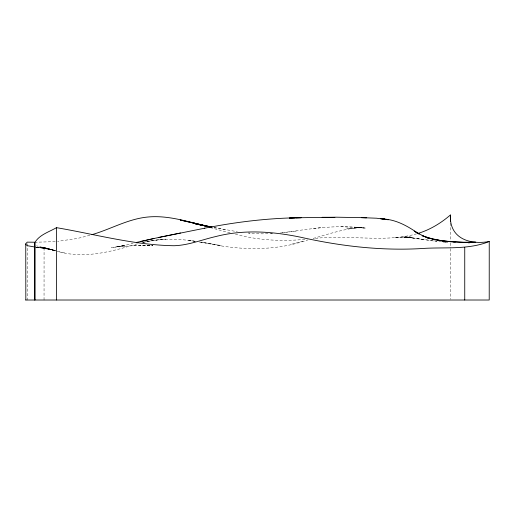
<?xml version="1.0" encoding="UTF-8"?>
<svg xmlns="http://www.w3.org/2000/svg" width="515" height="515" viewBox="0 0 515 515"><rect width="100%" height="100%" fill="white"/><g stroke="black" fill="none" stroke-linecap="round" stroke-linejoin="round"><path stroke-width="0.39" stroke-dasharray="2.58 1.93" d="M44.045 300.013L44.071 247.425L39.597 246.827L36.636 245.771M416.732 233.829C382.98 243.228 347.754 234.003 313.423 238.651M89.861 235.291L77.559 238.439L57.603 241.361M199.196 241.992L221.302 245.584L203.515 242.52C237.924 250.367 274.321 251.706 308.022 239.868M313.217 238.4C328.847 234.01 344.406 228.712 360.687 227.398L354.822 227.984L362.534 227.739L357.828 227.682L365.708 228.068L354.166 227.373L365.708 228.068M291.818 244.155L304.314 240.917M137.396 243.801C111.742 251.597 84.331 259.206 57.648 251.391M122.248 245.81L133.057 243.267M142.726 242.43L156.303 240.016L165.566 239.115L149.852 241.026L142.661 242.391M116.435 246.949L124.926 245.314L116.435 246.949L123.285 245.552M142.797 242.43C159.998 238.355 177.958 238.477 195.34 241.342M340.981 226.69L362.322 227.881C334.847 224.373 307.474 229.342 280.327 233.038L296.55 231.055M118.147 246.601L111.33 247.644L126.857 245.777M313.448 228.506L322.654 227.476M360.687 227.398L346.833 228.885L352.833 228.267M270.781 233.804L272.371 233.681M272.525 233.675L261.897 233.849L248.455 233.005M120.137 246.453L133.952 245.7L152.916 245.449L139.784 245.552M304.925 239.34C281.692 241.612 258.105 240.28 235.497 234.267M55.247 241.625L35.78 242.224M402.833 237.087L394.484 237.351L410.358 236.919L402.833 237.087L411.498 237.331L403.786 237.067L412.734 237.718L404.822 237.061L424.836 239.707L406.934 237.055L415.199 238.291M133.952 245.7L152.53 245.513M453.316 242.694L455.672 242.816M443.138 242.031L447.091 242.353M453.335 242.687L455.678 242.81M445.533 242.269L447.825 242.411M35.889 247.149L44.071 247.425L55.729 250.805L43.962 247.425L55.317 250.612L42.385 247.419L55.317 250.612M416.538 238.497L442.34 241.953M36.288 247.226L46.974 248.346L36.037 247.181M248.397 232.999L249.987 233.179M426.426 240.016L436.765 241.406M36.275 247.297L51.545 249.678L39.501 247.348L53.721 250.213M200.799 242.102L203.914 242.533L200.818 242.082M195.404 241.284L187.66 240.151L195.352 241.374M214.105 227.591L237.286 231.699M213.847 227.514L225.66 229.761M39.597 246.827L56.914 251.23M52.697 250.348L56.624 251.185M57.41 251.352L65.019 253.007M230.096 232.928L211.053 227.804M450.393 223.008L450.393 242.262M450.393 243.061L450.393 247.876M450.393 248.674L450.393 299.209M27.192 243.756L27.192 300.013"/><path stroke-width="0.77" d="M417.44 233.598C429.665 229.999 440.782 223.285 450.393 214.987C449.215 238.612 470.041 245.031 489.244 241.496L489.218 300.013L25.75 300.013M34.853 242.604L34.859 300.013L34.853 242.604C39.301 234.75 49.092 231.969 56.483 227.662C95.513 234.299 134.312 245.153 174.102 245.732C188.496 245.282 201.957 239.7 215.849 236.52C243.634 229.336 272.77 231.428 300.593 237.209C341.567 246.428 383.566 251.211 425.57 248.307C446.885 247.226 469.017 249.672 489.244 241.496M25.821 300.013L25.756 243.891L27.192 242.147L35.001 242.217M91.998 234.64C110.01 229.426 126.671 219.705 145.475 217.285C168.032 214.369 189.842 222.544 211.504 227.302L180.211 220.021L212.283 227.167M136.771 242.378L158.459 237.518L204.783 228.19M140.659 241.464L153.921 238.484M180.533 232.986L158.459 237.518M204.288 228.287C236.185 221.946 268.618 218.019 301.159 217.71L289.391 218.077L294.722 217.832M366.699 217.723L361.298 217.633L376.574 218.218L388.362 219.757L380.585 218.643L384.84 219.145L384.422 219.055C397.406 220.066 408.723 226.806 419.146 234.061L414.215 231.151L423.002 235.838L428.177 238.007L422.126 235.677L434.589 239.63L427.36 237.756L442.894 240.962L434.351 239.552C448.011 241.96 461.916 242.668 475.77 242.192M295.925 217.787L336.269 217.188L366.429 217.736M468.328 242.816L469.757 242.777M475.364 242.198L463.532 242.32L442.771 240.981L452.872 241.857M322.126 217.285L334.885 217.446M35.258 247.097L27.488 245.713L25.892 244.593L25.756 243.891M211.543 227.064L195.41 223.948L211.774 227.141M192.198 222.615L203.644 225.731M204.378 225.937L205.858 226.349M464.742 247.425L464.742 300.013M450.393 214.987L450.393 221.405M56.483 227.662L56.483 300.013"/></g></svg>
